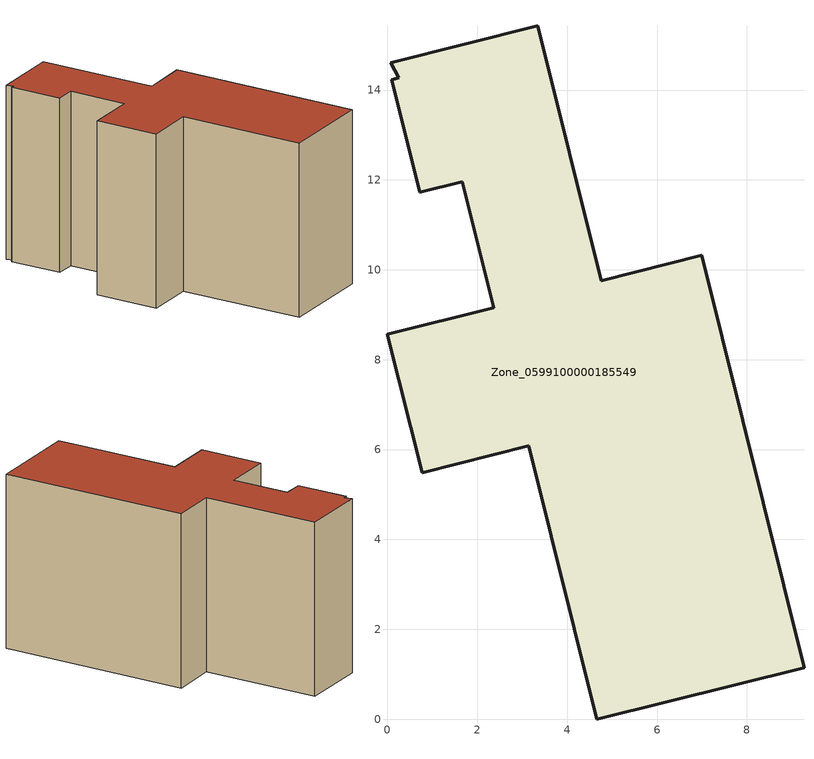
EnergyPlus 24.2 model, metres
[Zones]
Zone_0599100000185549
 floor ground (C_G): 0.09,14.23 0.25,14.28 0.07,14.61 3.34,15.43 4.76,9.76 6.99,10.32 9.27,1.15 4.66,0 3.14,6.08 0.77,5.49 0,8.57 2.36,9.16 1.66,11.96 0.72,11.73 z0
 wall outside (C_F): 0.09,14.23 0.72,11.73 1.66,11.96 2.36,9.16 0,8.57 0.77,5.49 3.14,6.08 4.66,0 9.27,1.15 6.99,10.32 4.76,9.76 3.34,15.43 0.07,14.61 0.25,14.28 0.09,14.23 z0:8.72
 roof outside (C_R): 0.25,14.28 0.09,14.23 0.72,11.73 1.66,11.96 2.36,9.16 0,8.57 0.77,5.49 3.14,6.08 4.66,0 9.27,1.15 6.99,10.32 4.76,9.76 3.34,15.43 0.07,14.61 z8.72
[BUILDING]
Pand.0599100000185549: North Axis=0; Terrain=City; Loads Convergence Tolerance Value=0.04; Temperature Convergence Tolerance Value=0.4; Solar Distribution=FullExterior; Maximum Number of Warmup Days=25; Minimum Number of Warmup Days=1
[Site:Location]
Rotterdam.The.Hague.AP_ZH_NLD Design_Conditions: Latitude=51.96; Longitude=4.45; Time Zone=1; Elevation=-4.5
[SITE:GROUNDTEMPERATURE:BUILDINGSURFACE]
18, 18, 18, 18, 18, 18, 18, 18, 18, 18, 18, 18
[MATERIAL] Thermal Absorptance=0.9; Solar Absorptance=0.7; Visible Absorptance=0.7
Name | Roughness | Thickness | Conductivity | Density | Specific Heat
G.TI.1965-1974 | MediumSmooth | 0.15 | 0.882353 | 540 | 1210
F.TI.1965-1974 | Rough | 0.3 | 0.697674 | 1920 | 840
R.TI.1965-1974 | MediumRough | 0.2 | 0.232558 | 1500 | 1000
[CONSTRUCTION]
C_G: G.TI.1965-1974
C_F: F.TI.1965-1974
C_R: R.TI.1965-1974
[ZONE]
Zone_0599100000185549: Type=1; Multiplier=1; Ceiling Height=Autocalculate; Volume=Autocalculate; Floor Area=autocalculate; Part of Total Floor Area=Yes
[ZONEINFILTRATION:DESIGNFLOWRATE]
Infil_Zone_0599100000185549: Zone or ZoneList or Space or SpaceList=Zone_0599100000185549; Schedule=AlwaysOn; Design Flow Rate Calculation Method=Flow/Area; Flow Rate per Floor Area=0.003; Constant Term Coefficient=1; Temperature Term Coefficient=0; Velocity Term Coefficient=0; Velocity Squared Term Coefficient=0
[HVACTEMPLATE:ZONE:IDEALLOADSAIRSYSTEM]
Zone_0599100000185549: Maximum Heating Supply Air Temperature=50; Minimum Cooling Supply Air Temperature=13; Maximum Heating Supply Air Humidity Ratio=0.0156; Minimum Cooling Supply Air Humidity Ratio=0.0077; Heating Limit=NoLimit; Cooling Limit=NoLimit; Dehumidification Control Type=ConstantSensibleHeatRatio; Cooling Sensible Heat Ratio=0.7; Dehumidification Setpoint=60; Humidification Control Type=None; Humidification Setpoint=30; Outdoor Air Method=None; Outdoor Air Flow Rate per Person=0.00944; Outdoor Air Flow Rate per Zone Floor Area=0; Outdoor Air Flow Rate per Zone=0; Demand Controlled Ventilation Type=None; Outdoor Air Economizer Type=NoEconomizer; Heat Recovery Type=None; Sensible Heat Recovery Effectiveness=0.7; Latent Heat Recovery Effectiveness=0.65
[ZONECONTROL:THERMOSTAT]
ThermostatControl_Zone_0599100000185549: Zone or ZoneList=Zone_0599100000185549; Control Type Schedule=DualSetpointControlType; Control 1=Thermostat_Zone_0599100000185549; Temperature Difference Between Cutout And Setpoint=0
[THERMOSTATSETPOINT:DUALSETPOINT]
Thermostat_Zone_0599100000185549: Heating Setpoint Temperature Schedule=HeatingSetpoint_Zone_0599100000185549; Cooling Setpoint Temperature Schedule=CoolingSetpoint_Zone_0599100000185549
[SCHEDULE:COMPACT]
HeatingSetpoint_Zone_0599100000185549: Through: 12/31, For: AllDays, Until: 24:00, 21
CoolingSetpoint_Zone_0599100000185549: Through: 12/31, For: AllDays, Until: 24:00, 24
DualSetpointControlType: Through: 12/31, For: AllDays, Until: 24:00, 4
AlwaysOn: Through: 12/31, For: AllDays, Until: 24:00, 1
